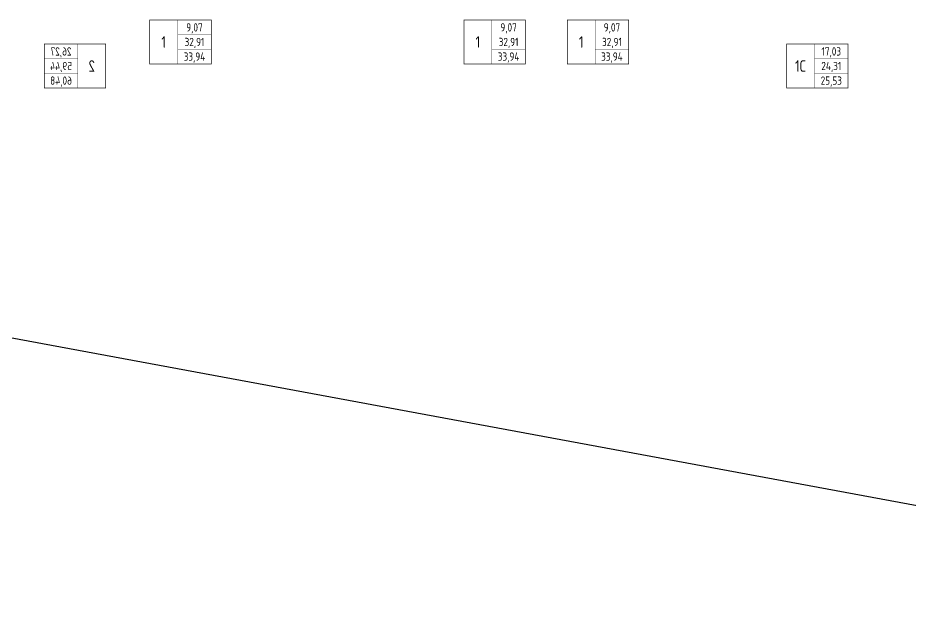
# Model space of a CAD drawing. Header units: millimetres. Extents: x 0 to 145404, y 0 to 194550.
# Drawn here: x 84925 to 111856, y 0 to 18200 of the extents above; entities that cross this region are included whole.
import ezdxf
from ezdxf.enums import TextEntityAlignment as Align

# ---------------------------------------------------------------- set-up
doc = ezdxf.new("R2010")
doc.units = ezdxf.units.MM
doc.styles.add('ГОСТ 2.304', font='CS_Gost2304.shx')

# ---------------------------------------------------------------- blocks, each defined once
blk = doc.blocks.new('A$C6e4c65f3')
blk.add_lwpolyline([(0, 24234), (12925, 130863), (16964, 130056), (17772, 132883), (17368, 134498), (14136, 134498), (13329, 135306), (18175, 175696), (32312, 189429), (145404, 191448), (145404, 163579), (143384, 112688), (138941, 63008), (130863, 0)], close=True)
blk = doc.blocks.new('Квартира 2К 6450 тип 7 перекидная')
at = {"ltscale": 75, "const_width": 20, "elevation": 0}
blk.add_lwpolyline([(2038, -8400), (3892, -8400), (3892, -9720), (2038, -9720)], close=True, dxfattribs=at)
at = {"ltscale": 75, "const_width": 8.8, "elevation": 227}
for points in [[(2880, -8400), (2880, -9720)], [(3892, -8840), (2880, -8840)], [(3892, -9280), (2880, -9280)]]:
    blk.add_lwpolyline(points, dxfattribs=at)
at = {"ltscale": 75, "style": 'ГОСТ 2.304'}
for s, height, p in [('26,27', 250, (3386, -8620, 0)), ('2', 350, (2459, -9060, 0)), ('59,44', 250, (3386, -9060, 0)), ('60,48', 250, (3386, -9500, 0))]:
    blk.add_text(s, height=height, dxfattribs=at).set_placement(p, align=Align.MIDDLE_CENTER)
blk = doc.blocks.new('Квартира 1К 6300 тип 27-4')
at = {"ltscale": 75, "const_width": 20}
blk.add_lwpolyline([(733, -7875), (2587, -7875), (2587, -9195), (733, -9195)], close=True, dxfattribs=at)
at = {"ltscale": 75, "const_width": 8.8, "elevation": 227}
for points in [[(1575, -7875), (1575, -9195)], [(2587, -8315), (1575, -8315)], [(2587, -8755), (1575, -8755)]]:
    blk.add_lwpolyline(points, dxfattribs=at)
at = {"ltscale": 75, "style": 'ГОСТ 2.304'}
for s, height, p in [('9,07', 250, (2081, -8095)), ('1', 350, (1154, -8535)), ('32,91', 250, (2081, -8535)), ('33,94', 250, (2081, -8975))]:
    blk.add_text(s, height=height, dxfattribs=at).set_placement(p, align=Align.MIDDLE_CENTER)
blk = doc.blocks.new('Квартира 1С 3500 тип 1')
at = {"ltscale": 75, "const_width": 20}
blk.add_lwpolyline([(1053, -10600), (2907, -10600), (2907, -11920), (1053, -11920)], close=True, dxfattribs=at)
at = {"ltscale": 75, "const_width": 8.8, "elevation": 227}
for points in [[(1895, -10600), (1895, -11920)], [(2907, -11040), (1895, -11040)], [(2907, -11480), (1895, -11480)]]:
    blk.add_lwpolyline(points, dxfattribs=at)
at = {"ltscale": 75, "style": 'ГОСТ 2.304'}
for s, height, p in [('17,03', 250, (2401, -10820, 0)), ('1С', 350, (1474, -11260, 0)), ('24,31', 250, (2401, -11260, 0)), ('25,53', 250, (2401, -11700, 0))]:
    blk.add_text(s, height=height, dxfattribs=at).set_placement(p, align=Align.MIDDLE_CENTER)
blk = doc.blocks.new('Квартира 1К 6300 тип 27-3')
at = {"ltscale": 75, "const_width": 20}
blk.add_lwpolyline([(-2587, -7875), (-733, -7875), (-733, -9195), (-2587, -9195)], close=True, dxfattribs=at)
at = {"ltscale": 75, "const_width": 8.8, "elevation": 227}
for points in [[(-1745, -7875), (-1745, -9195)], [(-733, -8315), (-1745, -8315)], [(-733, -8755), (-1745, -8755)]]:
    blk.add_lwpolyline(points, dxfattribs=at)
at = {"ltscale": 75, "style": 'ГОСТ 2.304'}
for s, height, p in [('9,07', 250, (-1239, -8095)), ('1', 350, (-2166, -8535)), ('32,91', 250, (-1239, -8535)), ('33,94', 250, (-1239, -8975))]:
    blk.add_text(s, height=height, dxfattribs=at).set_placement(p, align=Align.MIDDLE_CENTER)
blk = doc.blocks.new('H_Section_1')
at = {"rotation": 56.96711930257281}
for name, p in [('Квартира 1С 3500 тип 1', (3617, -7004)), ('Квартира 1К 6300 тип 27-4', (1859, -13376)), ('Квартира 1К 6300 тип 27-3', (1968, -13208)), ('Квартира 1К 6300 тип 27-4', (-5009, -23939))]:
    blk.add_blockref(name, p, dxfattribs=at)
at = {"xscale": -1, "rotation": 56.96711930257284}
blk.add_blockref('Квартира 2К 6450 тип 7 перекидная', (-4057, -22841), dxfattribs=at)

msp = doc.modelspace()

# ---------------------------------------------------------------- block references
msp.add_blockref('A$C6e4c65f3', (0, 0))
at = {"rotation": 303.0328806974269}
msp.add_blockref('H_Section_1', (110975, 34857, 0), dxfattribs=at)

doc.saveas('drawing.dxf')
